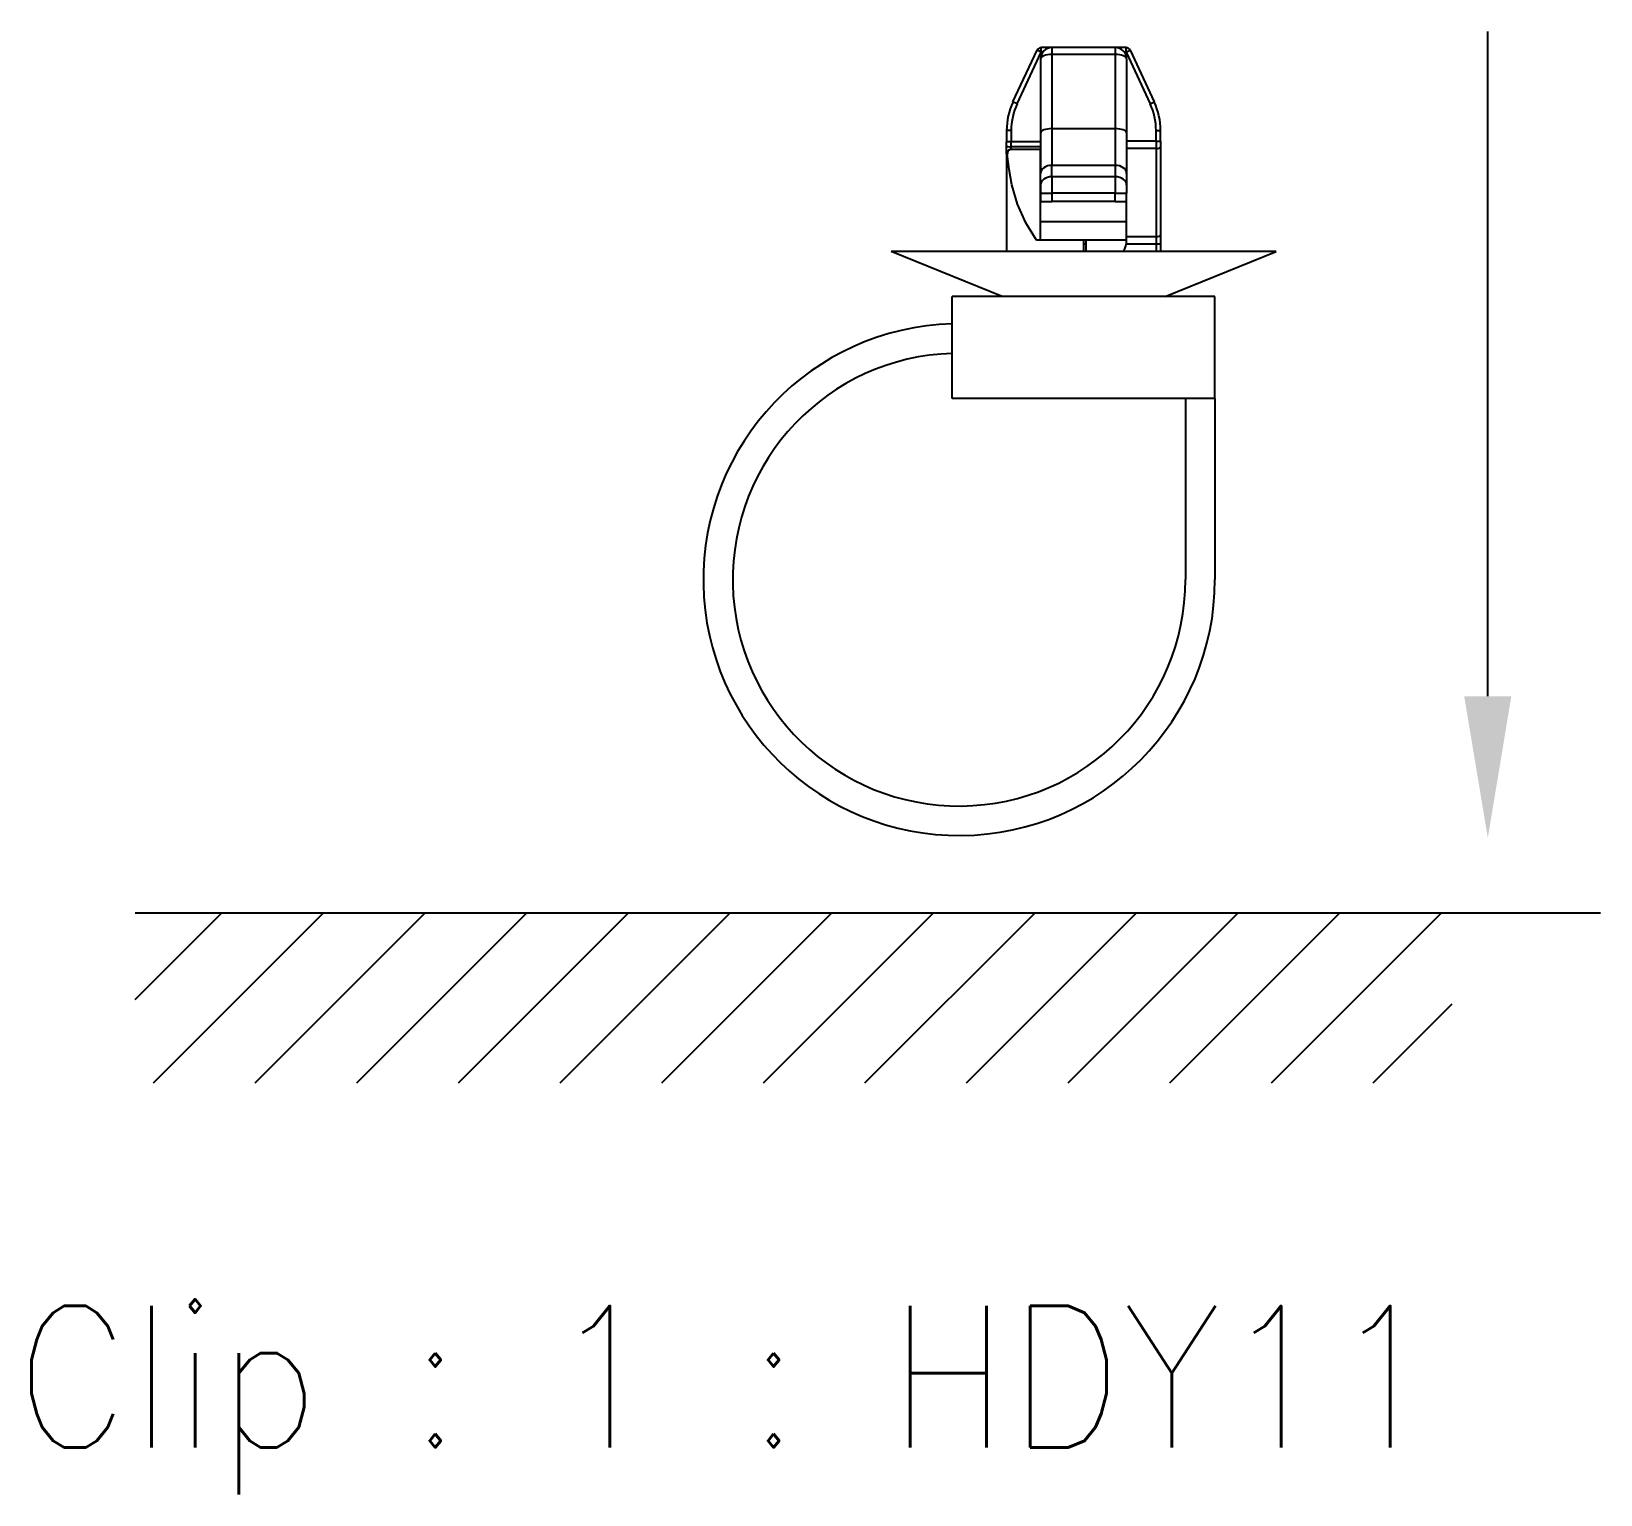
# Model space of a CAD drawing. Header units: inches. Extents: x 47316 to 59086, y 3141 to 11743.
# Drawn here: x 54278.83 to 54306.56, y 8454.99 to 8480.84 of the extents above; entities that cross this region are included whole.
import ezdxf

# ---------------------------------------------------------------- set-up
doc = ezdxf.new("R2010")
doc.units = ezdxf.units.IN
doc.header["$MEASUREMENT"] = 0
doc.styles.get("Standard").update_dxf_attribs({"font": ''})
doc.styles.get('Standard').set_extended_font_data('SimSun')

msp = doc.modelspace()

# ---------------------------------------------------------------- linework, layer by layer
at = {"color": 7, "lineweight": -2}
msp.add_line((54304.566, 8469.094), (54304.566, 8480.842), dxfattribs=at)
at = {"color": 0, "linetype": 'ByBlock', "lineweight": -3, "ltscale": 0.062942}
for p, q in [((54296.176, 8479.596), (54296.602, 8480.508)), ((54298.245, 8480.508), (54298.671, 8479.596))]:
    msp.add_line(p, q, dxfattribs=at)
at = {"color": 0, "linetype": 'ByBlock', "lineweight": -3, "ltscale": 0.062941}
for p, q in [((54296.249, 8479.562), (54296.675, 8480.475)), ((54298.173, 8480.475), (54298.599, 8479.562))]:
    msp.add_line(p, q, dxfattribs=at)
at = {"color": 0, "linetype": 'ByBlock', "lineweight": -3, "ltscale": 0.005}
for p, q in [((54296.675, 8480.475), (54296.602, 8480.508)), ((54296.675, 8480.475), (54296.675, 8480.555)), ((54298.173, 8480.475), (54298.173, 8480.555)), ((54298.173, 8480.475), (54298.245, 8480.508)), ((54296.249, 8479.562), (54296.176, 8479.596)), ((54298.599, 8479.562), (54298.671, 8479.596)), ((54296.144, 8479.088), (54296.064, 8479.088)), ((54298.704, 8479.088), (54298.784, 8479.088)), ((54296.144, 8478.893), (54296.064, 8478.893)), ((54298.704, 8478.9), (54298.784, 8478.9)), ((54298.704, 8477.09), (54298.784, 8477.09))]:
    msp.add_line(p, q, dxfattribs=at)
at = {"color": 0, "linetype": 'ByBlock', "lineweight": -3, "ltscale": 0.081943}
for p, q in [((54296.664, 8480.355), (54296.664, 8479.044)), ((54296.864, 8480.434), (54296.864, 8479.123)), ((54297.984, 8480.434), (54297.984, 8479.123)), ((54298.184, 8480.355), (54298.184, 8479.044))]:
    msp.add_line(p, q, dxfattribs=at)
at = {"color": 0, "linetype": 'ByBlock', "lineweight": -3, "ltscale": 0.011816}
for p, q in [((54296.864, 8480.555), (54296.675, 8480.555)), ((54298.173, 8480.555), (54297.984, 8480.555))]:
    msp.add_line(p, q, dxfattribs=at)
at = {"color": 0, "linetype": 'ByBlock', "lineweight": -3, "ltscale": 0.001816}
for p, q in [((54296.704, 8480.475), (54296.675, 8480.475)), ((54298.173, 8480.475), (54298.144, 8480.475))]:
    msp.add_line(p, q, dxfattribs=at)
at = {"color": 0, "linetype": 'ByBlock', "lineweight": -3, "ltscale": 0.07}
for p, q in [((54297.984, 8480.555), (54296.864, 8480.555)), ((54297.984, 8480.434), (54296.864, 8480.434)), ((54297.984, 8479.123), (54296.864, 8479.123)), ((54297.984, 8478.475), (54296.864, 8478.475)), ((54297.984, 8478.273), (54296.864, 8478.273)), ((54297.984, 8477.984), (54296.864, 8477.984)), ((54297.984, 8477.835), (54296.864, 8477.835))]:
    msp.add_line(p, q, dxfattribs=at)
at = {"color": 0, "linetype": 'ByBlock', "lineweight": -3, "ltscale": 0.007544}
for p, q in [((54296.864, 8480.555), (54296.864, 8480.434)), ((54297.984, 8480.555), (54297.984, 8480.434))]:
    msp.add_line(p, q, dxfattribs=at)
at = {"color": 0, "linetype": 'ByBlock', "lineweight": -3, "ltscale": 0.012206}
for p, q in [((54296.064, 8479.088), (54296.064, 8478.893)), ((54296.144, 8479.088), (54296.144, 8478.893))]:
    msp.add_line(p, q, dxfattribs=at)
at = {"color": 0, "linetype": 'ByBlock', "lineweight": -3, "ltscale": 0.04455}
for p, q in [((54296.664, 8479.044), (54296.664, 8478.331)), ((54298.184, 8479.044), (54298.184, 8478.331))]:
    msp.add_line(p, q, dxfattribs=at)
at = {"color": 0, "linetype": 'ByBlock', "lineweight": -3, "ltscale": 0.0405}
for p, q in [((54296.864, 8479.123), (54296.864, 8478.475)), ((54297.984, 8479.123), (54297.984, 8478.475))]:
    msp.add_line(p, q, dxfattribs=at)
at = {"color": 0, "linetype": 'ByBlock', "lineweight": -3, "ltscale": 0.011804}
for p, q in [((54298.704, 8478.9), (54298.704, 8479.088)), ((54298.784, 8478.9), (54298.784, 8479.088))]:
    msp.add_line(p, q, dxfattribs=at)
at = {"color": 0, "linetype": 'ByBlock', "lineweight": -3, "ltscale": 0.004477}
msp.add_line((54296.064, 8478.821), (54296.064, 8478.893), dxfattribs=at)
at = {"color": 0, "linetype": 'ByBlock', "lineweight": -3, "ltscale": 0.00896}
msp.add_line((54296.064, 8478.678), (54296.064, 8478.821), dxfattribs=at)
at = {"color": 0, "linetype": 'ByBlock', "lineweight": -3, "ltscale": 0.107719}
msp.add_line((54296.064, 8478.678), (54296.064, 8476.955), dxfattribs=at)
at = {"color": 0, "linetype": 'ByBlock', "lineweight": -3, "ltscale": 0.000715637}
msp.add_line((54296.076, 8478.675), (54296.065, 8478.675), dxfattribs=at)
at = {"color": 0, "linetype": 'ByBlock', "lineweight": -3, "ltscale": 0.005597}
msp.add_line((54296.144, 8478.804), (54296.144, 8478.893), dxfattribs=at)
at = {"color": 0, "linetype": 'ByBlock', "lineweight": -3, "ltscale": 0.0325}
for p, q in [((54296.664, 8478.893), (54296.144, 8478.893)), ((54296.664, 8478.804), (54296.144, 8478.804)), ((54298.704, 8478.9), (54298.184, 8478.9)), ((54298.704, 8478.773), (54298.184, 8478.773)), ((54298.184, 8477.216), (54298.704, 8477.216))]:
    msp.add_line(p, q, dxfattribs=at)
at = {"color": 0, "linetype": 'ByBlock', "lineweight": -3, "ltscale": 0.002986}
msp.add_line((54296.144, 8478.756), (54296.144, 8478.804), dxfattribs=at)
at = {"color": 0, "linetype": 'ByBlock', "lineweight": -3, "ltscale": 9.0198e-05}
msp.add_line((54296.145, 8478.755), (54296.144, 8478.756), dxfattribs=at)
at = {"color": 0, "linetype": 'ByBlock', "lineweight": -3, "ltscale": 0.000495148}
msp.add_line((54296.153, 8478.755), (54296.145, 8478.755), dxfattribs=at)
at = {"color": 0, "linetype": 'ByBlock', "lineweight": -3, "ltscale": 0.031953}
msp.add_line((54296.664, 8478.755), (54296.153, 8478.755), dxfattribs=at)
at = {"color": 0, "linetype": 'ByBlock', "lineweight": -3, "ltscale": 0.005363}
msp.add_line((54296.664, 8478.893), (54296.664, 8478.807), dxfattribs=at)
at = {"color": 0, "linetype": 'ByBlock', "lineweight": -3, "ltscale": 0.000233459}
msp.add_line((54296.664, 8478.807), (54296.664, 8478.804), dxfattribs=at)
at = {"color": 0, "linetype": 'ByBlock', "lineweight": -3, "ltscale": 0.003059}
msp.add_line((54296.664, 8478.804), (54296.664, 8478.755), dxfattribs=at)
at = {"color": 0, "linetype": 'ByBlock', "lineweight": -3, "ltscale": 0.1}
msp.add_line((54296.664, 8477.155), (54296.664, 8478.755), dxfattribs=at)
at = {"color": 0, "linetype": 'ByBlock', "lineweight": -3, "ltscale": 0.007907}
msp.add_line((54298.704, 8478.9), (54298.704, 8478.773), dxfattribs=at)
at = {"color": 0, "linetype": 'ByBlock', "lineweight": -3, "ltscale": 0.097302}
for p, q in [((54298.704, 8478.773), (54298.704, 8477.216)), ((54298.784, 8478.798), (54298.784, 8477.241))]:
    msp.add_line(p, q, dxfattribs=at)
at = {"color": 0, "linetype": 'ByBlock', "lineweight": -3, "ltscale": 0.006325}
msp.add_line((54298.784, 8478.9), (54298.784, 8478.798), dxfattribs=at)
at = {"color": 0, "linetype": 'ByBlock', "lineweight": -3, "ltscale": 0.012637}
for p, q in [((54296.864, 8478.273), (54296.864, 8478.475)), ((54297.984, 8478.475), (54297.984, 8478.273)), ((54296.664, 8478.129), (54296.664, 8478.331)), ((54298.184, 8478.331), (54298.184, 8478.129))]:
    msp.add_line(p, q, dxfattribs=at)
at = {"color": 0, "linetype": 'ByBlock', "lineweight": -3, "ltscale": 0.009006}
for p, q in [((54296.664, 8478.129), (54296.664, 8477.984)), ((54298.184, 8478.129), (54298.184, 8477.984))]:
    msp.add_line(p, q, dxfattribs=at)
at = {"color": 0, "linetype": 'ByBlock', "lineweight": -3, "ltscale": 0.018011}
for p, q in [((54296.864, 8478.273), (54296.864, 8477.984)), ((54297.984, 8478.273), (54297.984, 8477.984))]:
    msp.add_line(p, q, dxfattribs=at)
at = {"color": 0, "linetype": 'ByBlock', "lineweight": -3, "ltscale": 0.009364}
for p, q in [((54296.664, 8477.984), (54296.664, 8477.835)), ((54296.864, 8477.984), (54296.864, 8477.835)), ((54297.984, 8477.835), (54297.984, 8477.984)), ((54298.184, 8477.835), (54298.184, 8477.984))]:
    msp.add_line(p, q, dxfattribs=at)
at = {"color": 0, "linetype": 'ByBlock', "lineweight": -3, "ltscale": 0.0125}
for p, q in [((54296.664, 8477.984), (54296.864, 8477.984)), ((54296.664, 8477.835), (54296.864, 8477.835)), ((54297.984, 8477.984), (54298.184, 8477.984)), ((54297.984, 8477.835), (54298.184, 8477.835)), ((54297.424, 8477.155), (54297.424, 8476.955)), ((54297.464, 8477.155), (54297.464, 8476.955))]:
    msp.add_line(p, q, dxfattribs=at)
at = {"color": 0, "linetype": 'ByBlock', "lineweight": -3, "ltscale": 0.022501}
for p, q in [((54296.664, 8477.475), (54296.664, 8477.835)), ((54298.184, 8477.475), (54298.184, 8477.835))]:
    msp.add_line(p, q, dxfattribs=at)
at = {"color": 0, "linetype": 'ByBlock', "lineweight": -3, "ltscale": 0.02}
for p, q in [((54296.664, 8477.155), (54296.664, 8477.475)), ((54298.184, 8477.155), (54298.184, 8477.475))]:
    msp.add_line(p, q, dxfattribs=at)
at = {"color": 0, "linetype": 'ByBlock', "lineweight": -3, "ltscale": 0.095}
for p, q in [((54298.184, 8477.475), (54296.664, 8477.475)), ((54298.184, 8477.155), (54296.664, 8477.155))]:
    msp.add_line(p, q, dxfattribs=at)
at = {"color": 0, "linetype": 'ByBlock', "lineweight": -3, "ltscale": 0.004339}
msp.add_line((54296.664, 8477.155), (54296.594, 8477.155), dxfattribs=at)
at = {"color": 0, "linetype": 'ByBlock', "lineweight": -3, "ltscale": 0.0025}
msp.add_line((54297.424, 8477.09), (54297.464, 8477.09), dxfattribs=at)
at = {"color": 0, "linetype": 'ByBlock', "lineweight": -3, "ltscale": 0.032832}
msp.add_line((54298.178, 8477.09), (54298.704, 8477.09), dxfattribs=at)
at = {"color": 0, "linetype": 'ByBlock', "lineweight": -3, "ltscale": 0.007906}
msp.add_line((54298.704, 8477.216), (54298.704, 8477.09), dxfattribs=at)
at = {"color": 0, "linetype": 'ByBlock', "lineweight": -3, "ltscale": 0.008443}
for p, q in [((54298.704, 8477.09), (54298.704, 8476.955)), ((54298.784, 8477.09), (54298.784, 8476.955))]:
    msp.add_line(p, q, dxfattribs=at)
at = {"color": 0, "linetype": 'ByBlock', "lineweight": -3, "ltscale": 0.009488}
msp.add_line((54298.784, 8477.241), (54298.784, 8477.09), dxfattribs=at)
at = {"color": 0, "linetype": 'ByBlock', "lineweight": -3, "ltscale": 0.132311}
for p, q in [((54295.984, 8476.155), (54294.024, 8476.955)), ((54298.864, 8476.155), (54300.824, 8476.955))]:
    msp.add_line(p, q, dxfattribs=at)
at = {"color": 0, "linetype": 'ByBlock', "lineweight": -3, "ltscale": 0.425}
msp.add_line((54300.824, 8476.955), (54294.024, 8476.955), dxfattribs=at)
at = {"color": 0, "linetype": 'ByBlock', "lineweight": -3, "ltscale": 0.1125}
for p, q in [((54295.104, 8474.355), (54295.104, 8476.155)), ((54299.744, 8474.355), (54299.744, 8476.155))]:
    msp.add_line(p, q, dxfattribs=at)
at = {"color": 0, "linetype": 'ByBlock', "lineweight": -3, "ltscale": 0.096026}
for p, q in [((54296.64, 8476.155), (54295.104, 8476.155)), ((54299.744, 8476.155), (54298.207, 8476.155))]:
    msp.add_line(p, q, dxfattribs=at)
at = {"color": 0, "linetype": 'ByBlock', "lineweight": -3, "ltscale": 0.097948}
msp.add_line((54298.207, 8476.155), (54296.64, 8476.155), dxfattribs=at)
at = {"color": 0, "linetype": 'ByBlock', "lineweight": -3, "ltscale": 0.289999}
msp.add_line((54299.744, 8474.355), (54295.104, 8474.355), dxfattribs=at)
at = {"color": 0, "linetype": 'ByBlock', "lineweight": -3, "ltscale": 0.2}
for p, q in [((54299.224, 8474.355), (54299.224, 8471.155)), ((54299.744, 8474.355), (54299.744, 8471.155))]:
    msp.add_line(p, q, dxfattribs=at)
at = {"color": 0, "lineweight": -2}
for p, q in [((54280.667, 8463.738, 0), (54282.196, 8465.267, 0)), ((54280.667, 8465.267, 0), (54306.559, 8465.267, 0)), ((54280.989, 8462.264, 0), (54283.992, 8465.267, 0)), ((54282.785, 8462.264, 0), (54285.789, 8465.267, 0)), ((54284.581, 8462.264, 0), (54287.585, 8465.267, 0)), ((54286.377, 8462.264, 0), (54289.381, 8465.267, 0)), ((54288.173, 8462.264, 0), (54291.177, 8465.267, 0)), ((54289.969, 8462.264, 0), (54292.973, 8465.267, 0)), ((54291.765, 8462.264, 0), (54294.769, 8465.267, 0)), ((54293.561, 8462.264, 0), (54296.565, 8465.267, 0)), ((54295.357, 8462.264, 0), (54298.361, 8465.267, 0)), ((54297.153, 8462.264, 0), (54300.157, 8465.267, 0)), ((54298.949, 8462.264, 0), (54301.953, 8465.267, 0)), ((54300.745, 8462.264, 0), (54303.749, 8465.267, 0)), ((54302.541, 8462.264, 0), (54303.938, 8463.66, 0))]:
    msp.add_line(p, q, dxfattribs=at)
at = {"color": 0, "linetype": 'ByBlock', "lineweight": -3}
msp.add_lwpolyline([(54296.594, 8477.155), (54296.404, 8477.462), (54296.258, 8477.789), (54296.157, 8478.129), (54296.106, 8478.4), (54296.076, 8478.675)], dxfattribs=at)
for centre, radius, start, end in [((54296.675, 8480.475), 0.08, 90, 154.9831), ((54296.864, 8480.355), 0.2, 90, 180), ((54297.984, 8480.355), 0.2, 360, 90), ((54298.173, 8480.475), 0.08, 25.0169, 90), ((54297.264, 8479.088), 1.2, 154.9831, 180), ((54297.264, 8479.088), 1.12, 154.9831, 180), ((54297.584, 8479.088), 1.12, 0, 25.0169), ((54297.584, 8479.088), 1.2, 360, 25.0169), ((54296.067, 8478.677), 0.00347, 161.1624, 224.3906), ((54296.145, 8478.675), 0.0799, 90.0574, 180.0573), ((54296.15, 8478.68), 0.0745, 88.3994, 184.0763), ((54297.784, 8477.155), 0.4, 330, 360), ((54295.224, 8471.155), 4.52, 91.5213, 360), ((54295.224, 8471.155), 4, 91.7191, 360)]:
    msp.add_arc(centre, radius, start, end, dxfattribs=at)
for centre, major_axis, ratio, start_param, end_param in [((54296.864, 8480.355), (-0.2, 0), 0.396439, 4.712389, 6.283185), ((54297.984, 8480.355), (-0.2, 0), 0.396439, 3.141593, 4.712389), ((54296.864, 8479.044), (-0.2, 0), 0.396439, 4.712389, 6.283185), ((54297.984, 8479.044), (-0.2, 0), 0.396439, 3.141593, 4.712389), ((54296.144, 8478.821), (0.08, 0), 0.22389, 3.141593, 4.712389), ((54296.144, 8478.678), (0.08, 0), 0.97071, 1.570796, 3.141593), ((54298.704, 8478.798), (-0.08, 0), 0.316228, 1.570796, 3.141593), ((54296.864, 8478.331), (-0.2, 0), 0.720438, 4.712389, 6.283185), ((54297.984, 8478.331), (-0.2, 0), 0.720438, 3.141593, 4.712389), ((54296.864, 8478.129), (-0.2, 0), 0.720438, 4.712389, 6.283185), ((54297.984, 8478.129), (-0.2, 0), 0.720438, 3.141593, 4.712389), ((54298.704, 8477.241), (-0.08, 0), 0.316228, 1.570796, 3.141593)]:
    msp.add_ellipse(centre, major_axis=major_axis, ratio=ratio, start_param=start_param, end_param=end_param, dxfattribs=at)
at = {"color": 7, "lineweight": -2}
msp.add_solid([(54304.982, 8469.094), (54304.566, 8466.594), (54304.149, 8469.094)], dxfattribs=at)

# ---------------------------------------------------------------- texts
at = {"color": 42, "linetype": 'Continuous', "lineweight": 15, "insert": (54278.542, 8458.323), "char_height": 2.5, "width": 30.10714, "attachment_point": 1}
msp.add_mtext('\\Fromans.shx;\\W0.9000000000;\\T1.0000000000;\\o\\lClip : 1 : HDY11', dxfattribs=at)

doc.saveas('drawing.dxf')
